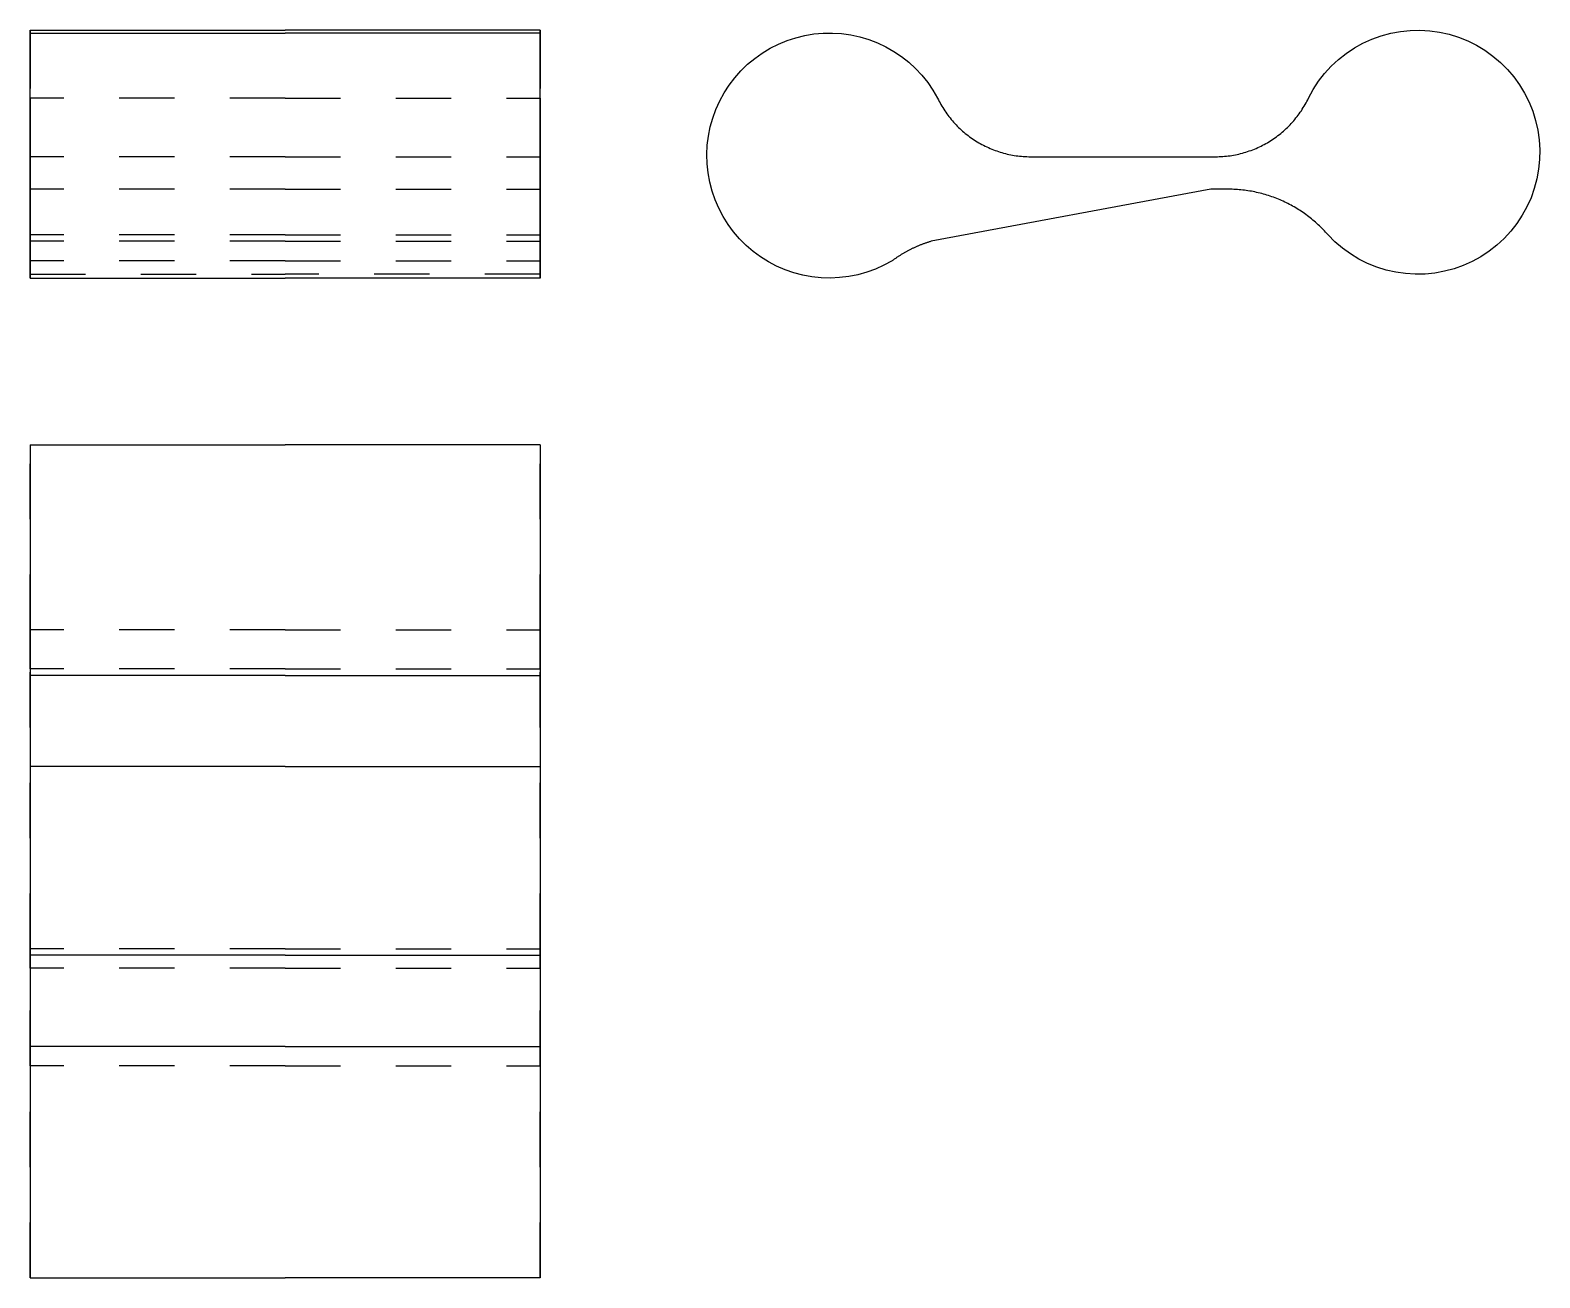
# Model space of a CAD drawing. Extents: x 0 to 2.73, y 0 to 2.25.
import ezdxf

# ---------------------------------------------------------------- set-up
doc = ezdxf.new("R2010")
doc.units = 0
doc.linetypes.add('HIDDEN', pattern=[0.075267, 0.050203, -0.025064])
for name, color, linetype in [('FRONT', 7, 'CONTINUOUS'), ('FRONT_HID', 7, 'HIDDEN'), ('LEFT', 7, 'CONTINUOUS'), ('TOP', 7, 'CONTINUOUS'), ('TOP_HID', 7, 'HIDDEN')]:
    doc.layers.add(name, color=color, linetype=linetype)

msp = doc.modelspace()

# ---------------------------------------------------------------- linework, layer by layer
at = {"layer": 'FRONT'}
for p, q in [((0, 2.249182), (0, 2.254279)), ((0, 2.254279), (0.460938, 2.254279)), ((0, 1.806418), (0, 2.249182)), ((0, 2.249182), (0.460938, 2.249182)), ((0.921875, 2.254279), (0.460938, 2.254279)), ((0.921875, 2.249182), (0.460938, 2.249182)), ((0.921875, 2.249182), (0.921875, 2.254279)), ((0.921875, 1.806418), (0.921875, 2.249182)), ((0, 1.806418), (0.460938, 1.806418)), ((0.921875, 1.806418), (0.460938, 1.806418))]:
    msp.add_line(p, q, dxfattribs=at)
at = {"layer": 'FRONT_HID', "linetype": 'HIDDEN'}
for p, q in [((0, 2.254279), (0, 1.81332)), ((0, 2.131567), (0, 2.249182)), ((0, 2.249182), (0, 2.131567)), ((0.921875, 2.254279), (0.921875, 1.81332)), ((0.921875, 2.131567), (0.921875, 2.249182)), ((0.921875, 2.249182), (0.921875, 2.131567)), ((0.460938, 2.131567), (0, 2.131567)), ((0, 2.131567), (0, 2.025729)), ((0, 2.025729), (0, 2.131567)), ((0.460938, 2.131567), (0, 2.131567)), ((0.460938, 2.131567), (0.921875, 2.131567)), ((0.460938, 2.131567), (0.921875, 2.131567)), ((0.921875, 2.131567), (0.921875, 2.025729)), ((0.921875, 2.025729), (0.921875, 2.131567)), ((0.460938, 2.025729), (0, 2.025729)), ((0.460938, 2.025729), (0, 2.025729)), ((0.460938, 2.025729), (0, 2.025729)), ((0.460938, 2.025729), (0.921875, 2.025729)), ((0.460938, 2.025729), (0.921875, 2.025729)), ((0.460938, 2.025729), (0.921875, 2.025729)), ((0.460938, 1.966929), (0, 1.966929)), ((0, 1.88461), (0, 1.966929)), ((0.460938, 1.966929), (0, 1.966929)), ((0, 1.966929), (0, 1.87285)), ((0.460938, 1.966929), (0.921875, 1.966929)), ((0.460938, 1.966929), (0.921875, 1.966929)), ((0.921875, 1.88461), (0.921875, 1.966929)), ((0.921875, 1.966929), (0.921875, 1.87285)), ((0.460938, 1.88461), (0, 1.88461)), ((0, 1.81332), (0, 1.88461)), ((0.460938, 1.88461), (0.921875, 1.88461)), ((0.921875, 1.81332), (0.921875, 1.88461)), ((0, 1.87285), (0, 1.837571)), ((0.460938, 1.87285), (0, 1.87285)), ((0.460938, 1.87285), (0.921875, 1.87285)), ((0.921875, 1.87285), (0.921875, 1.837571)), ((0, 1.837571), (0, 1.806418)), ((0.460938, 1.837571), (0, 1.837571)), ((0.460938, 1.837571), (0.921875, 1.837571)), ((0.921875, 1.837571), (0.921875, 1.806418)), ((0, 1.81332), (0.460938, 1.81332)), ((0.921875, 1.81332), (0.460938, 1.81332))]:
    msp.add_line(p, q, dxfattribs=at)
at = {"layer": 'LEFT'}
for p, q in [((1.367773, 2.235521), (1.383677, 2.240708)), ((1.383677, 2.240708), (1.399927, 2.244679)), ((1.399927, 2.244679), (1.41643, 2.247412)), ((1.41643, 2.247412), (1.433092, 2.248891)), ((1.433092, 2.248891), (1.449818, 2.249107)), ((1.449818, 2.249107), (1.466514, 2.24806)), ((1.466514, 2.24806), (1.483082, 2.245756)), ((1.483082, 2.245756), (1.499429, 2.242206)), ((1.499429, 2.242206), (1.515461, 2.237433)), ((1.515461, 2.237433), (1.531087, 2.231463)), ((2.408696, 2.230741), (2.424884, 2.238085)), ((2.424884, 2.238085), (2.44161, 2.244101)), ((2.44161, 2.244101), (2.458767, 2.24875)), ((2.458767, 2.24875), (2.476243, 2.252002)), ((2.476243, 2.252002), (2.493923, 2.253835)), ((2.493923, 2.253835), (2.511694, 2.254238)), ((2.511694, 2.254238), (2.52944, 2.253209)), ((2.52944, 2.253209), (2.547045, 2.250753)), ((2.547045, 2.250753), (2.564395, 2.246887)), ((2.564395, 2.246887), (2.581377, 2.241636)), ((2.581377, 2.241636), (2.597881, 2.235033)), ((1.309398, 2.203311), (1.323036, 2.212997)), ((1.323036, 2.212997), (1.337366, 2.221626)), ((1.337366, 2.221626), (1.352307, 2.229148)), ((1.352307, 2.229148), (1.367773, 2.235521)), ((1.531087, 2.231463), (1.546218, 2.22433)), ((1.546218, 2.22433), (1.560767, 2.216075)), ((1.560767, 2.216075), (1.574651, 2.206744)), ((2.364398, 2.201261), (2.378355, 2.212269)), ((2.378355, 2.212269), (2.393153, 2.222117)), ((2.393153, 2.222117), (2.408696, 2.230741)), ((2.597881, 2.235033), (2.613799, 2.227123)), ((2.613799, 2.227123), (2.629028, 2.217957)), ((2.629028, 2.217957), (2.64347, 2.207593)), ((1.284506, 2.180992), (1.29653, 2.192622)), ((1.29653, 2.192622), (1.309398, 2.203311)), ((1.574651, 2.206744), (1.587791, 2.196393)), ((1.587791, 2.196393), (1.600112, 2.185078)), ((1.600112, 2.185078), (1.611544, 2.172866)), ((2.339366, 2.176058), (2.351374, 2.189164)), ((2.351374, 2.189164), (2.364398, 2.201261)), ((2.64347, 2.207593), (2.65703, 2.196099)), ((2.65703, 2.196099), (2.66962, 2.183551)), ((2.66962, 2.183551), (2.681158, 2.170029)), ((1.263259, 2.15518), (1.273395, 2.168488)), ((1.273395, 2.168488), (1.284506, 2.180992)), ((1.611544, 2.172866), (1.62202, 2.159825)), ((1.62202, 2.159825), (1.631482, 2.14603)), ((2.318706, 2.147162), (2.328453, 2.162027)), ((2.328453, 2.162027), (2.339366, 2.176058)), ((2.681158, 2.170029), (2.691569, 2.155622)), ((2.691569, 2.155622), (2.700786, 2.140423)), ((1.246141, 2.126463), (1.254158, 2.141146)), ((1.254158, 2.141146), (1.263259, 2.15518)), ((1.631482, 2.14603), (1.639876, 2.131561)), ((1.639876, 2.131561), (1.641316, 2.128624)), ((1.641316, 2.128624), (1.642807, 2.125714)), ((2.307257, 2.125714), (2.308748, 2.128624)), ((2.308748, 2.128624), (2.310188, 2.131561)), ((2.310188, 2.131561), (2.318706, 2.147162)), ((2.700786, 2.140423), (2.708748, 2.12453)), ((1.233543, 2.095496), (1.239257, 2.111218)), ((1.239257, 2.111218), (1.246141, 2.126463)), ((1.642807, 2.125714), (1.644349, 2.12283)), ((1.644349, 2.12283), (1.645942, 2.119973)), ((1.645942, 2.119973), (1.647584, 2.117145)), ((1.647584, 2.117145), (1.649276, 2.114346)), ((1.649276, 2.114346), (1.651016, 2.111578)), ((1.651016, 2.111578), (1.652805, 2.10884)), ((1.652805, 2.10884), (1.654641, 2.106134)), ((1.654641, 2.106134), (1.656525, 2.10346)), ((1.656525, 2.10346), (1.658455, 2.10082)), ((1.658455, 2.10082), (1.660431, 2.098214)), ((2.289632, 2.098214), (2.291609, 2.10082)), ((2.291609, 2.10082), (2.293539, 2.10346)), ((2.293539, 2.10346), (2.295422, 2.106134)), ((2.295422, 2.106134), (2.297259, 2.10884)), ((2.297259, 2.10884), (2.299048, 2.111578)), ((2.299048, 2.111578), (2.300788, 2.114346)), ((2.300788, 2.114346), (2.30248, 2.117145)), ((2.30248, 2.117145), (2.304122, 2.119973)), ((2.304122, 2.119973), (2.305714, 2.12283)), ((2.305714, 2.12283), (2.307257, 2.125714)), ((2.708748, 2.12453), (2.715405, 2.108048)), ((2.715405, 2.108048), (2.720712, 2.091084)), ((1.225752, 2.062985), (1.229033, 2.079388)), ((1.229033, 2.079388), (1.233543, 2.095496)), ((1.660431, 2.098214), (1.662453, 2.095643)), ((1.662453, 2.095643), (1.664519, 2.093109)), ((1.664519, 2.093109), (1.666629, 2.09061)), ((1.666629, 2.09061), (1.668783, 2.088149)), ((1.668783, 2.088149), (1.67098, 2.085727)), ((1.67098, 2.085727), (1.673219, 2.083343)), ((1.673219, 2.083343), (1.675499, 2.080998)), ((1.675499, 2.080998), (1.67782, 2.078694)), ((1.67782, 2.078694), (1.680181, 2.076431)), ((1.680181, 2.076431), (1.682582, 2.07421)), ((1.682582, 2.07421), (1.685021, 2.072031)), ((2.265043, 2.072031), (2.267482, 2.07421)), ((2.267482, 2.07421), (2.269882, 2.076431)), ((2.269882, 2.076431), (2.272244, 2.078694)), ((2.272244, 2.078694), (2.274565, 2.080998)), ((2.274565, 2.080998), (2.276845, 2.083343)), ((2.276845, 2.083343), (2.279084, 2.085727)), ((2.279084, 2.085727), (2.28128, 2.088149)), ((2.28128, 2.088149), (2.283434, 2.09061)), ((2.283434, 2.09061), (2.285545, 2.093109)), ((2.285545, 2.093109), (2.287611, 2.095643)), ((2.287611, 2.095643), (2.289632, 2.098214)), ((2.720712, 2.091084), (2.724635, 2.073747)), ((2.724635, 2.073747), (2.727149, 2.05615)), ((1.222945, 2.029671), (1.223718, 2.046381)), ((1.223718, 2.046381), (1.225752, 2.062985)), ((1.685021, 2.072031), (1.687497, 2.069896)), ((1.687497, 2.069896), (1.690011, 2.067804)), ((1.690011, 2.067804), (1.692561, 2.065756)), ((1.692561, 2.065756), (1.695147, 2.063754)), ((1.695147, 2.063754), (1.697767, 2.061797)), ((1.697767, 2.061797), (1.700421, 2.059886)), ((1.700421, 2.059886), (1.703109, 2.058022)), ((1.703109, 2.058022), (1.705828, 2.056206)), ((1.705828, 2.056206), (1.708579, 2.054437)), ((1.708579, 2.054437), (1.711361, 2.052717)), ((1.711361, 2.052717), (1.714172, 2.051046)), ((1.714172, 2.051046), (1.717012, 2.049425)), ((1.717012, 2.049425), (1.71988, 2.047854)), ((1.71988, 2.047854), (1.722775, 2.046333)), ((1.722775, 2.046333), (1.725697, 2.044863)), ((2.224367, 2.044863), (2.227288, 2.046333)), ((2.227288, 2.046333), (2.230184, 2.047854)), ((2.230184, 2.047854), (2.233052, 2.049425)), ((2.233052, 2.049425), (2.235892, 2.051046)), ((2.235892, 2.051046), (2.238703, 2.052717)), ((2.238703, 2.052717), (2.241485, 2.054437)), ((2.241485, 2.054437), (2.244236, 2.056206)), ((2.244236, 2.056206), (2.246955, 2.058022)), ((2.246955, 2.058022), (2.249642, 2.059886)), ((2.249642, 2.059886), (2.252297, 2.061797)), ((2.252297, 2.061797), (2.254917, 2.063754)), ((2.254917, 2.063754), (2.257503, 2.065756)), ((2.257503, 2.065756), (2.260053, 2.067804)), ((2.260053, 2.067804), (2.262566, 2.069896)), ((2.262566, 2.069896), (2.265043, 2.072031)), ((2.727149, 2.05615), (2.728237, 2.038408)), ((1.223435, 2.01295), (1.222945, 2.029671)), ((1.725697, 2.044863), (1.728644, 2.043444)), ((1.728644, 2.043444), (1.731615, 2.042078)), ((1.731615, 2.042078), (1.73461, 2.040764)), ((1.73461, 2.040764), (1.737627, 2.039502)), ((1.737627, 2.039502), (1.740666, 2.038294)), ((1.740666, 2.038294), (1.743725, 2.037139)), ((1.743725, 2.037139), (1.746805, 2.036037)), ((1.746805, 2.036037), (1.749903, 2.03499)), ((1.749903, 2.03499), (1.753019, 2.033998)), ((1.753019, 2.033998), (1.756152, 2.03306)), ((1.756152, 2.03306), (1.759301, 2.032177)), ((1.759301, 2.032177), (1.762465, 2.03135)), ((1.762465, 2.03135), (1.765643, 2.030578)), ((1.765643, 2.030578), (1.768834, 2.029862)), ((1.768834, 2.029862), (1.772037, 2.029202)), ((1.772037, 2.029202), (1.775252, 2.028598)), ((1.775252, 2.028598), (1.778476, 2.028051)), ((1.778476, 2.028051), (1.781709, 2.027561)), ((1.781709, 2.027561), (1.784951, 2.027127)), ((1.784951, 2.027127), (1.788199, 2.02675)), ((1.788199, 2.02675), (1.791454, 2.02643)), ((1.791454, 2.02643), (1.794714, 2.026167)), ((1.794714, 2.026167), (1.797978, 2.025961)), ((1.797978, 2.025961), (1.801245, 2.025813)), ((1.801245, 2.025813), (1.804514, 2.025722)), ((1.804514, 2.025722), (1.980912, 2.025722)), ((1.980912, 2.025722), (2.14555, 2.025722)), ((2.14555, 2.025722), (2.148819, 2.025813)), ((2.148819, 2.025813), (2.152086, 2.025961)), ((2.152086, 2.025961), (2.15535, 2.026167)), ((2.15535, 2.026167), (2.15861, 2.02643)), ((2.15861, 2.02643), (2.161864, 2.02675)), ((2.161864, 2.02675), (2.165113, 2.027127)), ((2.165113, 2.027127), (2.168355, 2.027561)), ((2.168355, 2.027561), (2.171588, 2.028051)), ((2.171588, 2.028051), (2.174812, 2.028598)), ((2.174812, 2.028598), (2.178026, 2.029202)), ((2.178026, 2.029202), (2.18123, 2.029862)), ((2.18123, 2.029862), (2.184421, 2.030578)), ((2.184421, 2.030578), (2.187599, 2.03135)), ((2.187599, 2.03135), (2.190763, 2.032177)), ((2.190763, 2.032177), (2.193912, 2.03306)), ((2.193912, 2.03306), (2.197045, 2.033998)), ((2.197045, 2.033998), (2.200161, 2.03499)), ((2.200161, 2.03499), (2.203259, 2.036037)), ((2.203259, 2.036037), (2.206338, 2.037139)), ((2.206338, 2.037139), (2.209398, 2.038294)), ((2.209398, 2.038294), (2.212437, 2.039502)), ((2.212437, 2.039502), (2.215454, 2.040764)), ((2.215454, 2.040764), (2.218449, 2.042078)), ((2.218449, 2.042078), (2.22142, 2.043444)), ((2.22142, 2.043444), (2.224367, 2.044863)), ((2.727892, 2.020636), (2.726117, 2.002949)), ((2.728237, 2.038408), (2.727892, 2.020636)), ((1.225186, 1.996315), (1.223435, 2.01295)), ((1.228189, 1.979858), (1.225186, 1.996315)), ((2.726117, 2.002949), (2.722923, 1.985463)), ((1.232425, 1.963676), (1.228189, 1.979858)), ((2.13379, 1.966922), (1.628116, 1.872843)), ((2.16907, 1.966922), (2.13379, 1.966922)), ((2.17225, 1.96684), (2.16907, 1.966922)), ((2.175429, 1.966715), (2.17225, 1.96684)), ((2.178606, 1.966548), (2.175429, 1.966715)), ((2.18178, 1.966339), (2.178606, 1.966548)), ((2.184952, 1.966088), (2.18178, 1.966339)), ((2.188119, 1.965795), (2.184952, 1.966088)), ((2.191283, 1.96546), (2.188119, 1.965795)), ((2.194442, 1.965083), (2.191283, 1.96546)), ((2.197596, 1.964664), (2.194442, 1.965083)), ((2.200744, 1.964204), (2.197596, 1.964664)), ((2.71833, 1.968291), (2.71237, 1.951545)), ((2.722923, 1.985463), (2.71833, 1.968291)), ((1.237871, 1.947859), (1.232425, 1.963676)), ((1.244496, 1.932499), (1.237871, 1.947859)), ((2.203885, 1.963702), (2.200744, 1.964204)), ((2.20702, 1.963158), (2.203885, 1.963702)), ((2.210147, 1.962573), (2.20702, 1.963158)), ((2.213266, 1.961947), (2.210147, 1.962573)), ((2.216376, 1.961279), (2.213266, 1.961947)), ((2.219478, 1.96057), (2.216376, 1.961279)), ((2.222569, 1.959821), (2.219478, 1.96057)), ((2.225651, 1.95903), (2.222569, 1.959821)), ((2.228722, 1.958198), (2.225651, 1.95903)), ((2.231781, 1.957326), (2.228722, 1.958198)), ((2.234829, 1.956414), (2.231781, 1.957326)), ((2.237864, 1.955461), (2.234829, 1.956414)), ((2.240886, 1.954468), (2.237864, 1.955461)), ((2.243895, 1.953435), (2.240886, 1.954468)), ((2.24689, 1.952362), (2.243895, 1.953435)), ((2.249871, 1.95125), (2.24689, 1.952362)), ((2.252837, 1.950099), (2.249871, 1.95125)), ((2.255787, 1.948908), (2.252837, 1.950099)), ((2.258721, 1.947678), (2.255787, 1.948908)), ((2.261638, 1.94641), (2.258721, 1.947678)), ((2.264539, 1.945103), (2.261638, 1.94641)), ((2.267421, 1.943757), (2.264539, 1.945103)), ((2.270286, 1.942374), (2.267421, 1.943757)), ((2.273132, 1.940953), (2.270286, 1.942374)), ((2.27596, 1.939494), (2.273132, 1.940953)), ((2.278767, 1.937998), (2.27596, 1.939494)), ((2.281555, 1.936465), (2.278767, 1.937998)), ((2.71237, 1.951545), (2.705079, 1.935333)), ((1.252262, 1.917683), (1.244496, 1.932499)), ((1.261124, 1.903496), (1.252262, 1.917683)), ((2.284322, 1.934895), (2.281555, 1.936465)), ((2.287068, 1.933288), (2.284322, 1.934895)), ((2.289792, 1.931645), (2.287068, 1.933288)), ((2.292494, 1.929967), (2.289792, 1.931645)), ((2.295174, 1.928252), (2.292494, 1.929967)), ((2.297831, 1.926503), (2.295174, 1.928252)), ((2.300465, 1.924718), (2.297831, 1.926503)), ((2.303075, 1.922899), (2.300465, 1.924718)), ((2.30566, 1.921045), (2.303075, 1.922899)), ((2.308221, 1.919157), (2.30566, 1.921045)), ((2.310756, 1.917235), (2.308221, 1.919157)), ((2.313266, 1.91528), (2.310756, 1.917235)), ((2.315749, 1.913292), (2.313266, 1.91528)), ((2.318206, 1.911271), (2.315749, 1.913292)), ((2.320636, 1.909218), (2.318206, 1.911271)), ((2.696507, 1.919762), (2.686707, 1.904931)), ((2.705079, 1.935333), (2.696507, 1.919762)), ((1.271033, 1.890018), (1.261124, 1.903496)), ((1.28193, 1.877327), (1.271033, 1.890018)), ((2.323039, 1.907133), (2.320636, 1.909218)), ((2.325414, 1.905016), (2.323039, 1.907133)), ((2.32776, 1.902868), (2.325414, 1.905016)), ((2.330078, 1.900689), (2.32776, 1.902868)), ((2.332367, 1.898479), (2.330078, 1.900689)), ((2.334627, 1.89624), (2.332367, 1.898479)), ((2.336856, 1.89397), (2.334627, 1.89624)), ((2.339055, 1.891671), (2.336856, 1.89397)), ((2.341224, 1.889344), (2.339055, 1.891671)), ((2.343362, 1.886988), (2.341224, 1.889344)), ((2.345468, 1.884603), (2.343362, 1.886988)), ((2.358013, 1.872011), (2.345468, 1.884603)), ((2.675745, 1.890938), (2.663692, 1.877874)), ((2.686707, 1.904931), (2.675745, 1.890938)), ((1.293755, 1.865495), (1.28193, 1.877327)), ((1.30644, 1.85459), (1.293755, 1.865495)), ((1.586284, 1.855647), (1.585174, 1.855054)), ((1.587397, 1.856235), (1.586284, 1.855647)), ((1.588513, 1.856816), (1.587397, 1.856235)), ((1.589632, 1.857391), (1.588513, 1.856816)), ((1.590755, 1.85796), (1.589632, 1.857391)), ((1.59188, 1.858522), (1.590755, 1.85796)), ((1.593009, 1.859079), (1.59188, 1.858522)), ((1.59414, 1.859629), (1.593009, 1.859079)), ((1.595275, 1.860174), (1.59414, 1.859629)), ((1.596412, 1.860712), (1.595275, 1.860174)), ((1.597553, 1.861244), (1.596412, 1.860712)), ((1.598696, 1.861769), (1.597553, 1.861244)), ((1.599842, 1.862289), (1.598696, 1.861769)), ((1.600991, 1.862802), (1.599842, 1.862289)), ((1.602143, 1.863309), (1.600991, 1.862802)), ((1.603298, 1.863809), (1.602143, 1.863309)), ((1.604455, 1.864303), (1.603298, 1.863809)), ((1.605615, 1.864791), (1.604455, 1.864303)), ((1.606777, 1.865273), (1.605615, 1.864791)), ((1.607943, 1.865748), (1.606777, 1.865273)), ((1.60911, 1.866217), (1.607943, 1.865748)), ((1.610281, 1.86668), (1.60911, 1.866217)), ((1.611453, 1.867136), (1.610281, 1.86668)), ((1.612629, 1.867585), (1.611453, 1.867136)), ((1.613806, 1.868029), (1.612629, 1.867585)), ((1.614986, 1.868466), (1.613806, 1.868029)), ((1.616169, 1.868896), (1.614986, 1.868466)), ((1.617354, 1.86932), (1.616169, 1.868896)), ((1.618541, 1.869738), (1.617354, 1.86932)), ((1.61973, 1.870149), (1.618541, 1.869738)), ((1.620922, 1.870553), (1.61973, 1.870149)), ((1.622115, 1.870951), (1.620922, 1.870553)), ((1.623311, 1.871343), (1.622115, 1.870951)), ((1.624509, 1.871728), (1.623311, 1.871343)), ((1.625709, 1.872106), (1.624509, 1.871728)), ((1.626912, 1.872478), (1.625709, 1.872106)), ((1.628116, 1.872843), (1.626912, 1.872478)), ((2.371533, 1.86047), (2.358013, 1.872011)), ((2.385938, 1.850056), (2.371533, 1.86047)), ((2.650625, 1.865823), (2.63663, 1.854864)), ((2.663692, 1.877874), (2.650625, 1.865823)), ((1.319911, 1.844674), (1.30644, 1.85459)), ((1.334093, 1.835803), (1.319911, 1.844674)), ((1.348905, 1.828028), (1.334093, 1.835803)), ((1.364261, 1.821394), (1.348905, 1.828028)), ((1.54287, 1.829557), (1.52762, 1.822681)), ((1.557557, 1.837564), (1.54287, 1.829557)), ((1.558571, 1.838308), (1.557557, 1.837564)), ((1.55959, 1.839047), (1.558571, 1.838308)), ((1.560613, 1.83978), (1.55959, 1.839047)), ((1.56164, 1.840507), (1.560613, 1.83978)), ((1.562671, 1.841229), (1.56164, 1.840507)), ((1.563705, 1.841945), (1.562671, 1.841229)), ((1.564744, 1.842655), (1.563705, 1.841945)), ((1.565786, 1.84336), (1.564744, 1.842655)), ((1.566832, 1.844059), (1.565786, 1.84336)), ((1.567883, 1.844753), (1.566832, 1.844059)), ((1.568936, 1.845441), (1.567883, 1.844753)), ((1.569994, 1.846123), (1.568936, 1.845441)), ((1.571055, 1.846799), (1.569994, 1.846123)), ((1.57212, 1.847469), (1.571055, 1.846799)), ((1.573189, 1.848134), (1.57212, 1.847469)), ((1.574261, 1.848792), (1.573189, 1.848134)), ((1.575337, 1.849445), (1.574261, 1.848792)), ((1.576416, 1.850092), (1.575337, 1.849445)), ((1.577499, 1.850733), (1.576416, 1.850092)), ((1.578585, 1.851368), (1.577499, 1.850733)), ((1.579675, 1.851998), (1.578585, 1.851368)), ((1.580768, 1.852621), (1.579675, 1.851998)), ((1.581864, 1.853238), (1.580768, 1.852621)), ((1.582964, 1.85385), (1.581864, 1.853238)), ((1.584068, 1.854455), (1.582964, 1.85385)), ((1.585174, 1.855054), (1.584068, 1.854455)), ((2.401135, 1.840836), (2.385938, 1.850056)), ((2.417026, 1.83287), (2.401135, 1.840836)), ((2.433506, 1.82621), (2.417026, 1.83287)), ((2.590011, 1.829212), (2.573263, 1.823254)), ((2.606224, 1.836499), (2.590011, 1.829212)), ((2.621797, 1.845068), (2.606224, 1.836499)), ((2.63663, 1.854864), (2.621797, 1.845068)), ((1.380074, 1.815938), (1.364261, 1.821394)), ((1.396254, 1.811692), (1.380074, 1.815938)), ((1.412708, 1.80868), (1.396254, 1.811692)), ((1.429343, 1.806918), (1.412708, 1.80868)), ((1.446063, 1.806418), (1.429343, 1.806918)), ((1.462774, 1.807182), (1.446063, 1.806418)), ((1.479379, 1.809205), (1.462774, 1.807182)), ((1.495784, 1.812476), (1.479379, 1.809205)), ((1.511895, 1.816977), (1.495784, 1.812476)), ((1.52762, 1.822681), (1.511895, 1.816977)), ((2.45047, 1.820899), (2.433506, 1.82621)), ((2.467806, 1.816972), (2.45047, 1.820899)), ((2.485403, 1.814455), (2.467806, 1.816972)), ((2.503144, 1.813363), (2.485403, 1.814455)), ((2.520917, 1.813704), (2.503144, 1.813363)), ((2.538603, 1.815475), (2.520917, 1.813704)), ((2.55609, 1.818666), (2.538603, 1.815475)), ((2.573263, 1.823254), (2.55609, 1.818666))]:
    msp.add_line(p, q, dxfattribs=at)
at = {"layer": 'TOP'}
for p, q in [((0, 1.505348), (0, 1.08841)), ((0, 1.505348), (0.460938, 1.505348)), ((0.921875, 1.505348), (0.460938, 1.505348)), ((0.921875, 1.505348), (0.921875, 1.08841)), ((0, 1.08841), (0, 0.923771)), ((0.460938, 1.08841), (0, 1.08841)), ((0.460938, 1.08841), (0.921875, 1.08841)), ((0.921875, 1.08841), (0.921875, 0.923771)), ((0, 0.923771), (0, 0.747373)), ((0.460938, 0.923771), (0, 0.923771)), ((0.460938, 0.923771), (0.921875, 0.923771)), ((0.921875, 0.923771), (0.921875, 0.747373)), ((0, 0.747373), (0, 0.582735)), ((0.921875, 0.747373), (0.921875, 0.582735)), ((0, 0.582735), (0, 0.418097)), ((0.460938, 0.582735), (0, 0.582735)), ((0.460938, 0.582735), (0.921875, 0.582735)), ((0.921875, 0.582735), (0.921875, 0.418097)), ((0.460938, 0.418097), (0, 0.418097)), ((0, 0.418097), (0, 0)), ((0.460938, 0.418097), (0.921875, 0.418097)), ((0.921875, 0.418097), (0.921875, 0)), ((0, 0), (0.460938, 0)), ((0.921875, 0), (0.460938, 0))]:
    msp.add_line(p, q, dxfattribs=at)
at = {"layer": 'TOP_HID', "linetype": 'HIDDEN'}
for p, q in [((0, 1.170729), (0, 1.505348)), ((0.921875, 1.170729), (0.921875, 1.505348)), ((0, 1.100169), (0, 1.170729)), ((0.460938, 1.170729), (0, 1.170729)), ((0.460938, 1.170729), (0.921875, 1.170729)), ((0.921875, 1.100169), (0.921875, 1.170729)), ((0, 0.594495), (0, 1.100169)), ((0.460938, 1.100169), (0, 1.100169)), ((0.460938, 1.100169), (0.921875, 1.100169)), ((0.921875, 0.594495), (0.921875, 1.100169)), ((0, 0.559215), (0, 0.594495)), ((0.460938, 0.594495), (0, 0.594495)), ((0.460938, 0.594495), (0.921875, 0.594495)), ((0.921875, 0.559215), (0.921875, 0.594495)), ((0.460938, 0.559215), (0, 0.559215)), ((0, 0.382817), (0, 0.559215)), ((0.460938, 0.559215), (0.921875, 0.559215)), ((0.921875, 0.382817), (0.921875, 0.559215)), ((0.460938, 0.382817), (0, 0.382817)), ((0, 0), (0, 0.382817)), ((0.460938, 0.382817), (0.921875, 0.382817)), ((0.921875, 0), (0.921875, 0.382817))]:
    msp.add_line(p, q, dxfattribs=at)

doc.saveas('drawing.dxf')
